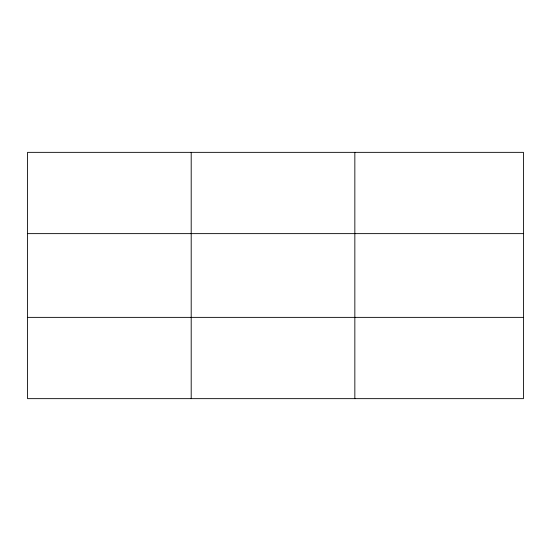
<?xml version="1.0" encoding="UTF-8"?>
<svg xmlns="http://www.w3.org/2000/svg" width="551" height="551" viewBox="0 0 551 551"><rect width="100%" height="100%" fill="white"/><g stroke="black" fill="none" stroke-linecap="round" stroke-linejoin="round"><path stroke-width="0.83" d="M191.197 152.351L191.197 398.648M354.844 152.351L354.844 398.648M523.45 317.369L523.45 398.648L27.55 398.648L27.55 152.351L523.45 152.351L523.45 317.369L27.55 317.369M27.55 233.631L523.45 233.631"/></g></svg>
